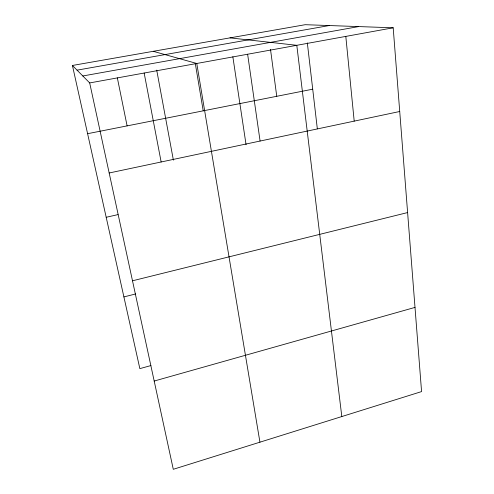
<?xml version="1.0" encoding="UTF-8"?>
<svg xmlns="http://www.w3.org/2000/svg" width="494" height="494" viewBox="0 0 494 494"><rect width="100%" height="100%" fill="white"/><g stroke="black" fill="none" stroke-linecap="round" stroke-linejoin="round"><path stroke-width="0.74" d="M154.19 381.047L415.003 307.404M150.923 365.56L139.851 368.629L72.427 65.467L305.206 24.7L393.193 27.794L421.573 391.588L173.289 469.3L89.686 82.93L72.427 65.467M123.901 296.919L135.708 293.942M132.497 280.796L407.606 212.562M106.191 217.274L118.041 214.6M109.168 172.986L399.72 111.496M87.599 133.695L312.714 89.192M89.686 82.93L393.193 27.794M82.807 75.977L358.669 26.583M77.058 70.154L329.239 25.546M230.013 37.871L296.801 45.306L341.811 416.553M153.233 51.314L196.773 63.479L259.937 442.179M117.331 77.824L127.106 125.884M144.155 73.038L161.149 161.983M156.715 70.123L173.388 160.136M195.266 63.349L203.213 110.835M232.847 56.754L246.068 144.736M247.63 54.241L260.085 141.043M270.502 49.369L276.751 96.299M307.33 42.91L317.333 128.854M345.806 36.402L354.204 121.129"/></g></svg>
